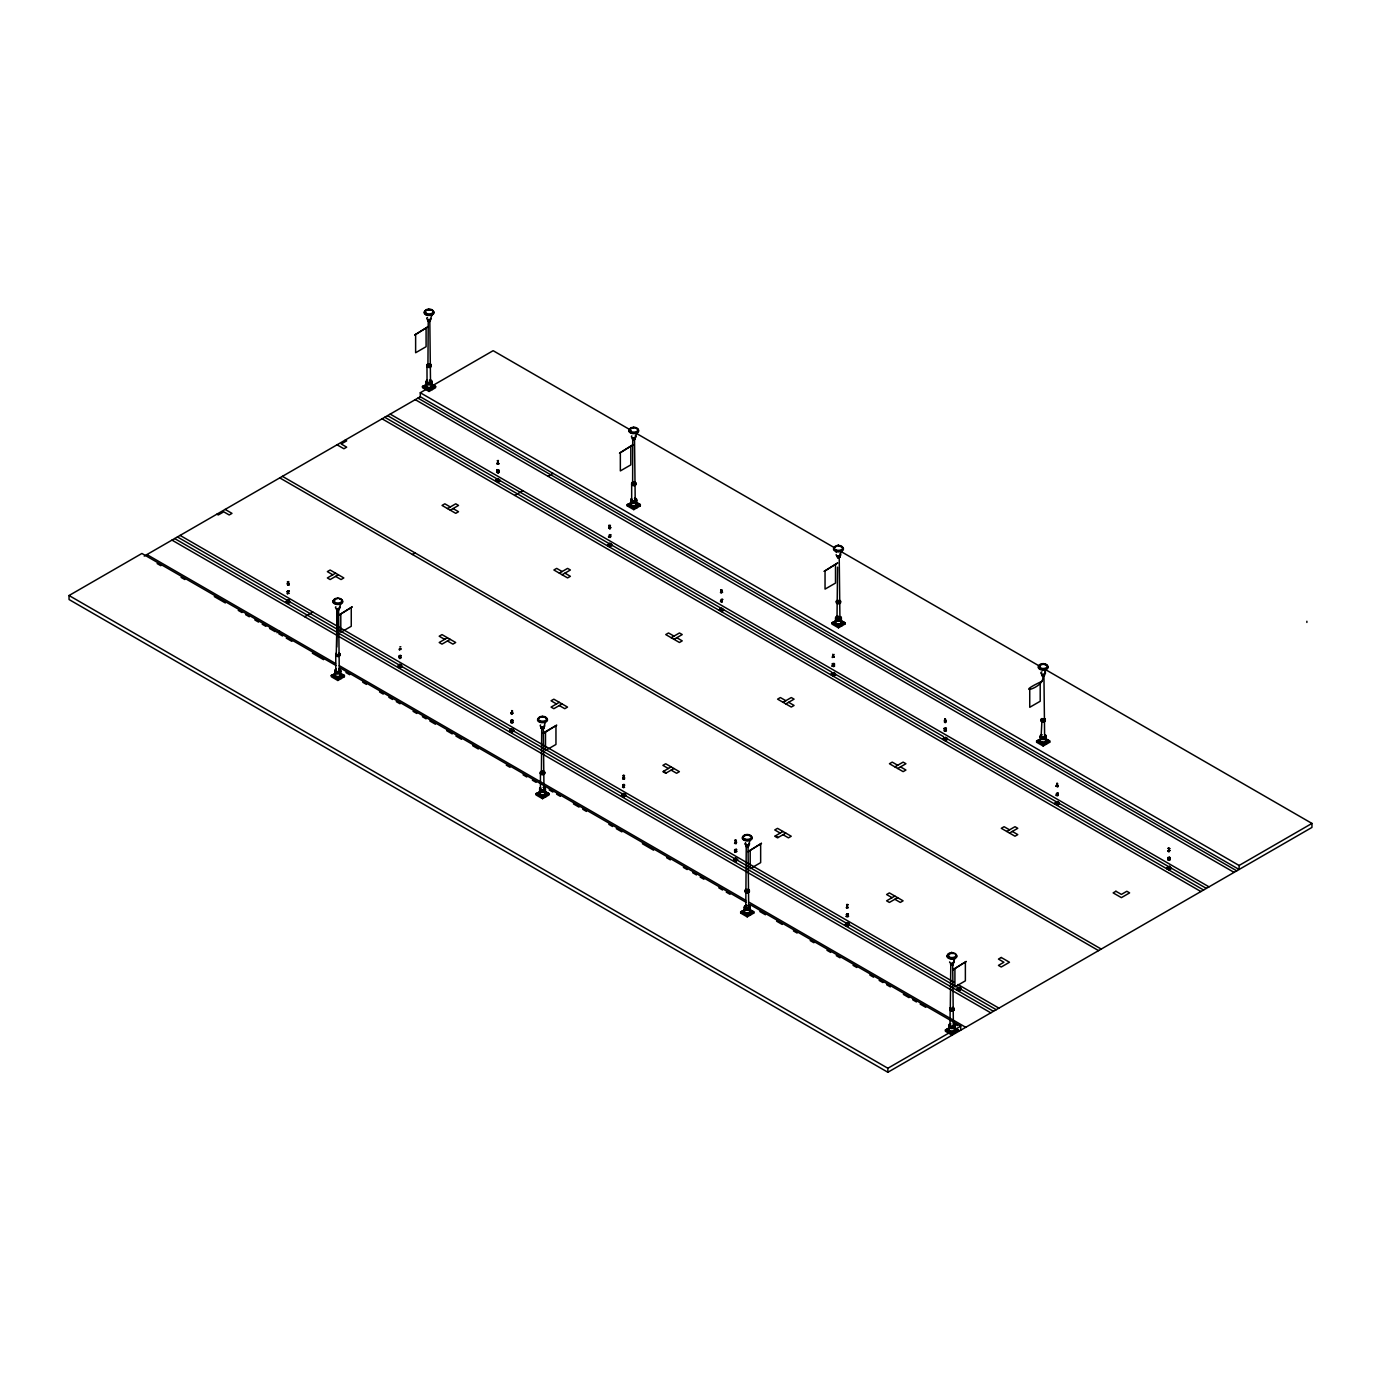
<?xml version="1.0" encoding="UTF-8"?>
<svg xmlns="http://www.w3.org/2000/svg" width="1381" height="1381" viewBox="0 0 1381 1381"><rect width="100%" height="100%" fill="white"/><g stroke="black" fill="none" stroke-linecap="round" stroke-linejoin="round"><path stroke-width="1.5" d="M1306.875 622.451L1306.875 621.26M336.74 647.068L337.033 609.366M428.818 364.083A2.106 1.208 0 0 0 427.937 364.273L428.248 319.788M541.732 727.545L541.421 772.445A2.106 1.208 0 0 1 542.301 772.255M633.534 482.28A2.106 1.208 0 0 0 632.636 482.452L632.74 437.846L632.999 438.882M746.258 845.31L745.792 905.936L744.791 907.144A2.9 1.674 0 0 0 745.188 909.216A2.9 1.674 0 0 0 748.778 909.458L749.693 908.94A2.9 1.674 0 0 0 749.279 906.868M837.577 567.159L837.024 616.91A2.9 1.674 0 0 1 838.146 616.703M1042.31 681.178C1008.786 696.611 1048.731 687.893 1042.137 674.739M339.001 653.351L338.708 654.836L336.256 654.335L337.206 609.245M952.493 1007.681C955.617 1008.682 950.594 1010.857 950.301 1008.475L950.784 964.301M340.969 603.255L338.569 609.729L339.277 671.252L341.107 678.606M432.218 314.212L429.819 320.685L430.509 382.209L432.339 389.563M545.685 721.452L543.596 727.563M636.917 432.391L634.518 438.865L635.208 500.388L637.038 507.742M750.384 839.631L747.984 846.104M841.633 550.587L839.216 557.044L839.924 618.584L841.737 625.938M955.082 957.81L952.683 964.283L953.391 1025.807L955.22 1033.161M1046.332 668.767L1043.932 675.24L1044.623 736.764L1046.453 744.117M286.782 600.666L288.008 599.578M398.867 657.477L399.869 658.599L401.215 657.632M401.319 665.418L401.181 664.52M499.024 470.455C495.934 467.641 496.901 473.493 499.024 470.248M496.659 471.853L498.213 472.751M496.418 479.621L497.35 478.568M499.024 472.009L498.213 472.958M499.128 479.794L497.971 478.534M510.469 729.807L511.712 728.736M513.18 729.997L513.042 729.082M610.868 534.827C607.157 537.105 609.85 533.273 610.799 535.086M611.041 543.803L608.486 544.321M610.972 544.373L609.815 543.096M622.503 787.135L623.573 786.376M622.33 794.386L623.245 793.333M625.023 794.558L624.885 793.661M720.192 608.21L720.33 609.107M722.643 599.665C721.78 597.8 718.983 601.771 722.712 599.406M736.764 851.352L734.916 852.232L734.692 850.938M832.139 666.108L834.556 663.985M832.035 672.789L832.173 673.686M846.208 916.293C849.28 915.448 848.02 911.926 846.38 914.826M848.555 916.449L848.245 915.517M848.728 923.716L848.59 922.819M946.037 728.15C941.1 727.701 947.625 731.24 945.847 728.046M943.896 737.368L944.017 738.265M960.572 988.295L960.434 987.398M1058.26 793.126C1054.566 795.421 1057.242 791.572 1058.191 793.385M1167.705 857.86L1170.104 857.912M1167.756 857.756L1168.775 858.689L1170.104 857.705M1167.722 859.673L1170.052 859.776M1170.104 859.465L1169.31 860.415M1170.225 867.251L1169.638 866.094M511.091 731.378L512.61 731.378M945.968 739.491L944.449 739.491M427.644 320.547L430.043 321.134M430.043 320.616L429.422 319.65M338.984 609.366L337.447 609.936M338.449 609.867C338.19 605.931 335.842 613.613 338.932 609.073M336.187 653.921L336.049 653.696A2.106 1.208 0 0 0 336.343 655.198A2.106 1.208 0 0 0 338.949 655.371L339.605 654.991A2.106 1.208 0 0 0 339.312 653.472M635.243 438.537L633.896 439.624M632.36 482.66C631.238 485.387 637.832 483.557 634.311 482.262A2.106 1.208 0 0 1 635.536 484.127L634.88 484.507A2.106 1.208 0 0 1 632.274 484.334A2.106 1.208 0 0 1 631.98 482.832L632.878 482.349M541.059 727.908L541.559 727.131L541.438 728.219M541.128 771.703L542.716 773.153L543.7 771.53M837.559 556.284L838.077 557.786M839.441 557.51L838.957 555.818M837.059 600.839C835.937 603.583 842.531 601.736 839.009 600.442M748.726 845.759L747.345 846.294M745.826 889.882C744.704 892.609 751.316 890.78 747.794 889.485M1041.913 674.36C1041.395 678.572 1046.021 673.842 1044.571 675.05L1043.794 675.896M1041.775 719.035L1043.363 720.485L1044.347 718.862M951.008 963.524L950.542 964.663L952.079 965.043M498.541 481.296L497.074 481.296M958.604 989.469L959.916 989.469M287.162 583.87L288.422 583.455M498.731 463.861L496.832 463.464L498.696 463.809M498.524 463.395L498.075 462.238L497.005 463.325M498.783 463.757L497.091 464.016M400.801 646.74L399.8 646.929M399.748 648.656L399.506 649.83M401.008 648.587L399.264 648.932M399.282 649.743L400.991 649.381L399.748 648.759M608.658 527.404L609.919 526.817L610.367 527.974M610.661 527.559L608.658 527.559M609.901 528.819L610.644 528.025L609.384 527.715M512.075 710.594L512.075 711.647L511.643 710.594M511.125 712.596L512.593 713.597M512.869 713.166L511.35 713.77M722.298 590.274L720.709 590.032L722.09 590.343M720.519 592.294L721.78 591.396L722.505 592.294M722.505 592.138L720.519 592.604L721.762 592.708M623.435 777.002L622.9 778.711L624.419 778.798M622.986 777.348L622.676 778.711M623.211 778.97C621.433 777.538 626.853 777.831 623.435 777.175M624.523 779.022L624.419 777.969M832.778 654.249L833.14 655.198L834.159 654.456M832.622 656.13C834.987 659.03 832.225 654.542 834.072 656.303M832.363 657.287L834.072 657.028L832.346 656.389M736.366 843.601L735.814 842.393L735.072 843.549M734.519 843.29L736.297 841.737M736.556 842.324L734.813 842.669M944.69 722.073L946.192 721.762L945.208 722.591M946.209 720.968L944.207 720.968M846.605 904.797L847.986 904.59M846.38 907.852L847.14 906.954M846.605 907.852L848.141 907.162L846.95 907.179M1056.327 785.271L1056.344 786.29L1058.053 785.858M1057.276 783.286L1057.276 784.339M1057.846 784.011L1056.845 783.286M1056.551 786.1L1058.053 786.738L1056.31 786.203M1169.707 848.435L1168.102 848.193L1169.707 848.59M1167.912 851.007C1172.659 849.643 1165.529 850.057 1169.638 850.869M1168.171 850.696L1169.914 850.437L1168.637 849.885M1169.621 850.644L1168.896 851.732M289.302 593.364L287.127 593.502L288.025 592.656M496.659 470.3L498.938 470.507L496.677 470.161M498.662 472.785L498.834 471.715M499.128 479.587L496.625 479.759M401.319 665.21L399.264 665.832M511.005 721.78L511.212 722.867L513.007 722.505M513.18 729.789L511.125 730.411M720.502 600.873L721.9 602.116L721.642 600.545M722.815 608.745L720.122 608.572M625.023 794.351L622.538 794.524M834.504 666.039L832.329 666.194M736.712 851.663L734.537 851.801M944.052 728.616L946.417 728.754M944.345 729.893L944.552 731.188L946.348 730.618M946.52 737.903L943.827 737.713M848.728 923.509L846.674 924.131M1056.051 794.817L1057.449 795.629M1057.915 795.663L1058.088 794.593M1058.364 802.465L1055.878 802.637M960.572 988.088L958.518 988.71M1170.225 867.044L1167.722 867.216M624.367 796.164L623.055 796.164M832.812 674.601L833.9 674.601M427.471 317.509L427.109 317.716A2.313 1.329 0 0 0 427.437 319.374A2.313 1.329 0 0 0 430.285 319.546L431.027 319.132A2.313 1.329 0 0 0 431.355 318.579M427.799 320.323L428.939 319.632M430.32 320.72L428.006 320.858M427.609 365.085L427.281 365.274A2.106 1.208 0 0 0 427.575 366.794A2.106 1.208 0 0 0 430.181 366.949L430.837 366.569A2.106 1.208 0 0 0 430.544 365.067M427.523 379.948L426.608 380.483A2.9 1.674 0 0 0 427.005 382.554A2.9 1.674 0 0 0 430.596 382.779L431.511 382.261A2.9 1.674 0 0 0 430.009 379.792M427.523 380.586L426.608 381.104A2.9 1.674 0 0 0 427.005 383.176A2.9 1.674 0 0 0 430.596 383.417L431.511 382.882A2.9 1.674 0 0 0 430.009 380.431M427.523 381.208L426.608 381.743A2.9 1.674 0 0 0 427.005 383.814A2.9 1.674 0 0 0 430.596 384.039L431.511 383.521A2.9 1.674 0 0 0 430.009 381.052M427.523 381.846L426.608 382.364A2.9 1.674 0 0 0 427.005 384.436A2.9 1.674 0 0 0 430.596 384.678L431.511 384.142A2.9 1.674 0 0 0 431.787 382.71M426.971 366.103L427.057 384.626L422.5 386.421L422.5 387.681L429.059 391.462L435.602 387.681L435.602 386.421L432.339 384.522M424.416 385.782L429.059 388.458L433.703 385.782L435.602 386.421L429.059 390.202L422.5 386.421L426.729 384.436M427.523 384.367L426.608 384.902A2.9 1.674 0 0 0 427.005 386.956A2.9 1.674 0 0 0 430.596 387.198L431.511 386.68A2.9 1.674 0 0 0 431.787 385.23M1045.227 669.44L1311.95 823.421L1311.95 827.426L887.862 1072.26L69.05 599.527L69.05 595.522L141.898 553.47L335.876 665.452M420.29 392.739L1239.102 865.473L1239.102 869.478L420.29 396.744L420.29 392.739L427.765 388.424M431.493 386.266L493.138 350.688L631.152 430.371M144.245 556.111L420.29 396.744M335.6 573.184L327.349 577.949L330.128 579.554L338.38 574.789M447.496 508.571L455.747 503.806L458.527 505.429L450.292 510.176M286.091 602.064L287.887 600.01L286.091 602.375L287.887 603.411L290.217 602.375L288.422 600.01M286.091 601.356L287.887 602.375L290.217 601.356M495.744 480.312L497.54 481.348L499.87 480.312M497.54 481.348L497.54 482.383L499.87 481.348L499.87 480.001L498.075 478.965L498.075 480.001M276.96 632.74L279.635 631.203M304.7 616.737L312.831 612.042M335.393 599.199L333.943 600.027A4.575 2.641 0 0 0 334.582 603.307A4.575 2.641 0 0 0 340.261 603.67L341.694 602.841A4.575 2.641 0 0 0 342.143 600.562M412.47 554.506L415.146 552.97M514.802 495.434L522.933 490.738M547.981 476.272L553.004 473.372M337.965 598.077L337.724 598.094M632.964 437.708C630.012 439.952 637.073 440.729 634.811 437.829M336.567 609.366L337.654 608.969M336.377 653.178L336.049 653.368A2.106 1.208 0 0 0 336.343 654.887A2.106 1.208 0 0 0 338.949 655.043L339.605 654.663A2.106 1.208 0 0 0 339.312 653.161M336.377 654.128L336.049 654.318A2.106 1.208 0 0 0 336.343 655.82A2.106 1.208 0 0 0 338.949 655.992L339.605 655.612A2.106 1.208 0 0 0 339.312 654.111M336.377 654.439L336.049 654.629A2.106 1.208 0 0 0 336.343 656.148A2.106 1.208 0 0 0 338.949 656.303L339.605 655.923A2.106 1.208 0 0 0 339.312 654.421M336.291 668.991L335.376 669.526A2.9 1.674 0 0 0 335.79 671.598A2.9 1.674 0 0 0 339.363 671.822L340.278 671.304A2.9 1.674 0 0 0 338.777 668.836M631.773 499.042L631.307 499.301A2.9 1.674 0 0 0 631.721 501.372A2.9 1.674 0 0 0 635.295 501.596L636.209 501.079A2.9 1.674 0 0 0 634.725 498.61M336.291 670.251L335.376 670.786A2.9 1.674 0 0 0 335.79 672.858A2.9 1.674 0 0 0 339.363 673.082L340.278 672.564A2.9 1.674 0 0 0 340.555 671.114M631.773 499.663L631.307 499.922A2.9 1.674 0 0 0 631.721 501.994A2.9 1.674 0 0 0 635.295 502.235L636.209 501.7A2.9 1.674 0 0 0 635.812 499.629M336.291 670.89L335.376 671.408A2.9 1.674 0 0 0 335.79 673.479A2.9 1.674 0 0 0 339.363 673.721L340.278 673.186A2.9 1.674 0 0 0 340.555 671.753M631.773 500.302L631.307 500.561A2.9 1.674 0 0 0 631.721 502.632A2.9 1.674 0 0 0 635.295 502.857L636.209 502.339A2.9 1.674 0 0 0 635.812 500.267M335.738 655.146L335.825 673.669L331.285 675.447L331.285 676.707L337.827 680.488L344.387 676.707L344.387 675.447L341.107 673.565M634.725 497.971A2.9 1.674 0 0 1 636.209 500.44L635.295 500.975A2.9 1.674 0 0 1 631.721 500.733A2.9 1.674 0 0 1 631.307 498.662L631.773 502.822L627.216 504.6L627.216 505.86L633.758 509.641L640.318 505.86L640.318 504.6L635.398 501.769M333.184 674.826L337.827 677.501L342.471 674.826L344.387 675.447L337.827 679.228L331.285 675.447L335.514 673.479M635.312 502.183L640.318 504.6L633.758 508.381L627.216 504.6L631.445 502.632M336.291 673.41L335.376 673.928A2.9 1.674 0 0 0 335.79 676A2.9 1.674 0 0 0 339.363 676.241L340.278 675.706A2.9 1.674 0 0 0 340.555 674.273M631.773 502.822L631.307 503.081A2.9 1.674 0 0 0 631.721 505.153A2.9 1.674 0 0 0 635.295 505.377L636.209 504.859A2.9 1.674 0 0 0 635.812 502.788M627.216 505.86L630.478 503.961L630.478 502.701M629.115 503.961L633.758 506.654L638.402 503.961M447.444 637.763L439.193 642.51L441.989 644.133L450.223 639.368M559.357 573.15L567.591 568.385L570.388 569.99L562.136 574.755M397.952 666.643L399.73 664.572L397.952 666.954L399.73 667.99L402.061 666.954L400.283 664.572M397.952 665.918L399.73 666.954L402.061 665.918M607.605 544.891L609.384 545.909L611.714 544.891M609.384 545.909L609.384 546.945L611.714 545.909L611.714 544.58L609.919 543.544L609.919 544.58M721.245 608.123L719.449 610.488M559.288 702.342L551.054 707.089L553.833 708.695L562.084 703.947M671.201 637.729L679.452 632.964L682.231 634.57L673.98 639.334M509.796 730.497L511.591 731.533L513.922 730.497M719.449 609.453L721.245 610.488L723.575 609.453M511.591 730.186L511.591 729.151L509.796 730.186L509.796 731.533L512.127 732.569L513.922 730.186M721.245 610.488L721.245 611.524L723.575 610.488L721.78 608.123M539.367 717.809L538.659 718.224A4.575 2.641 0 0 0 539.298 721.486A4.575 2.641 0 0 0 544.96 721.866L546.393 721.037A4.575 2.641 0 0 0 545.754 717.757A4.575 2.641 0 0 0 540.092 717.395M836.04 546.531L834.607 547.359A4.575 2.641 0 0 0 835.246 550.622A4.575 2.641 0 0 0 840.908 551.002L842.341 550.173A4.575 2.641 0 0 0 839.993 546.272M541.749 726.751L541.128 728.288L542.664 728.667M837.68 555.904L837.646 557.631M837.197 556.698L838.353 555.991M839.734 557.078L837.404 557.234M838.595 557.82L839.941 557.251L838.837 556.025M543.389 732.862L556.733 725.163L543.389 733.466M837.352 600.321L836.679 600.7A2.106 1.208 0 0 0 836.972 602.22A2.106 1.208 0 0 0 839.579 602.375L840.252 601.995A2.106 1.208 0 0 0 839.165 600.2M837.577 600.545L836.679 601.028A2.106 1.208 0 0 0 836.972 602.53A2.106 1.208 0 0 0 839.579 602.703L840.252 602.306A2.106 1.208 0 0 0 839.165 600.528M837.352 601.581L836.679 601.961A2.106 1.208 0 0 0 836.972 603.48A2.106 1.208 0 0 0 839.579 603.635L840.252 603.255A2.106 1.208 0 0 0 840.459 602.22M540.541 788.068L540.075 788.344A2.9 1.674 0 0 0 540.489 790.415A2.9 1.674 0 0 0 544.079 790.64L544.977 790.122A2.9 1.674 0 0 0 543.493 787.653M837.352 616.72L836.023 617.48A2.9 1.674 0 0 0 836.42 619.551A2.9 1.674 0 0 0 840.011 619.793L840.925 619.258A2.9 1.674 0 0 0 840.511 617.186M540.541 788.706L540.075 788.965A2.9 1.674 0 0 0 540.489 791.037A2.9 1.674 0 0 0 544.079 791.278L549.086 793.643L549.086 794.904L542.526 798.684L535.983 794.904L535.983 793.643L540.541 791.848L540.075 787.705A2.9 1.674 0 0 0 540.489 789.777A2.9 1.674 0 0 0 544.079 790.018L544.977 789.483A2.9 1.674 0 0 0 543.493 787.015M540.541 789.328L540.075 789.604A2.9 1.674 0 0 0 540.489 791.676A2.9 1.674 0 0 0 544.079 791.9L544.977 791.382A2.9 1.674 0 0 0 544.58 789.311M838.146 617.342A2.9 1.674 0 0 0 836.921 617.583L836.023 618.118A2.9 1.674 0 0 0 836.42 620.19A2.9 1.674 0 0 0 840.011 620.414L845.017 622.779L838.474 626.56L831.914 622.779L836.144 620.811L831.914 622.779L831.914 624.039L838.474 627.82L845.017 624.039L845.017 622.779L840.097 619.948M544.166 790.795L549.086 793.643L542.526 797.424L535.983 793.643L540.213 791.676M540.541 791.848L540.075 792.124A2.9 1.674 0 0 0 540.489 794.196A2.9 1.674 0 0 0 544.079 794.42L544.977 793.902A2.9 1.674 0 0 0 544.58 791.831M544.079 791.278L544.977 790.743A2.9 1.674 0 0 0 544.58 788.672M840.011 620.414L840.925 619.896A2.9 1.674 0 0 0 840.511 617.825M537.9 793.005L542.526 795.68L547.169 793.005M833.831 622.158L838.474 624.833L843.101 622.158M671.149 766.904L662.897 771.668L665.694 773.274L673.928 768.509M783.044 702.308L791.296 697.543L794.075 699.149L785.841 703.913M621.64 795.076L623.435 796.112L625.766 795.076M831.293 674.032L833.088 675.067L835.419 674.032M623.435 794.765L623.435 793.73L621.64 794.765L621.64 796.112L623.97 797.148L625.766 794.765M833.088 675.067L833.088 676.103L835.419 675.067L835.419 673.721L833.623 672.685L833.623 673.721M744.083 835.988L744.791 835.574A4.575 2.641 0 0 1 746.724 835.194M1041.947 671.856L1041.222 672.271A2.313 1.329 0 0 0 1041.55 673.928A2.313 1.329 0 0 0 1044.416 674.101L1045.141 673.686A2.313 1.329 0 0 0 1044.813 672.046M746.448 844.93C743.392 848.089 751.678 846.76 747.622 845.034M1042.379 674.601L1041.688 675.24L1043.294 676M782.992 831.483L774.758 836.247L777.538 837.853L785.772 833.088M894.905 766.869L903.139 762.122L905.936 763.728L897.685 768.492M733.501 860.38L735.296 858.309L733.501 860.691L735.831 861.727L737.609 859.345M733.501 859.655L735.296 860.691L737.609 859.655M943.154 738.611L944.932 739.646L947.262 738.611M944.932 739.646L944.932 740.682L947.262 739.646L947.262 738.3L945.467 737.264L945.467 738.3M746.12 889.364L745.464 889.744A2.106 1.208 0 0 0 745.757 891.246A2.106 1.208 0 0 0 748.364 891.418L749.02 891.038A2.106 1.208 0 0 0 747.932 889.243M1042.051 718.517L1041.395 718.897A2.106 1.208 0 0 0 1041.688 720.399A2.106 1.208 0 0 0 1044.295 720.571L1044.951 720.192A2.106 1.208 0 0 0 1044.657 718.672M746.361 889.588L745.464 890.055A2.106 1.208 0 0 0 745.757 891.574A2.106 1.208 0 0 0 748.364 891.729L749.02 891.349A2.106 1.208 0 0 0 747.932 889.554M1042.051 718.828L1041.395 719.208A2.106 1.208 0 0 0 1041.688 720.709A2.106 1.208 0 0 0 1044.295 720.882L1044.951 720.502A2.106 1.208 0 0 0 1043.863 718.707M746.12 890.313L745.464 890.693A2.106 1.208 0 0 0 745.757 892.195A2.106 1.208 0 0 0 748.364 892.368L749.02 891.988A2.106 1.208 0 0 0 749.227 890.935M1042.051 719.449L1041.395 719.829A2.106 1.208 0 0 0 1041.688 721.348A2.106 1.208 0 0 0 1044.295 721.503L1044.951 721.124A2.106 1.208 0 0 0 1044.657 719.622M746.12 890.624L745.464 891.004A2.106 1.208 0 0 0 745.757 892.506A2.106 1.208 0 0 0 748.364 892.678L749.02 892.299A2.106 1.208 0 0 0 749.227 891.246M1042.051 719.777L1041.395 720.157A2.106 1.208 0 0 0 1041.688 721.659A2.106 1.208 0 0 0 1044.295 721.831L1044.951 721.452A2.106 1.208 0 0 0 1044.657 719.933M1041.637 734.519L1040.722 735.037A2.9 1.674 0 0 0 1041.119 737.109A2.9 1.674 0 0 0 1044.709 737.333L1045.624 736.815A2.9 1.674 0 0 0 1045.21 734.744M746.12 905.746L744.791 906.523A2.9 1.674 0 0 0 745.188 908.594A2.9 1.674 0 0 0 748.778 908.819L749.693 908.301A2.9 1.674 0 0 0 749.279 906.229A2.106 1.208 0 0 1 749.02 907.421L748.364 907.818A2.106 1.208 0 0 1 745.757 907.645A2.106 1.208 0 0 1 745.464 906.143M1042.051 734.899L1041.17 735.4L1042.034 718.88M745.239 907.524L744.791 907.783A2.9 1.674 0 0 0 745.188 909.855A2.9 1.674 0 0 0 748.778 910.079L749.693 909.561A2.9 1.674 0 0 0 749.279 907.49M748.778 909.406L753.784 911.823L747.242 915.603L740.682 911.823L744.911 909.855L740.682 911.823L740.682 913.083L747.242 916.863L753.784 913.083L753.784 911.823L748.882 908.991M1040.722 736.297A2.9 1.674 0 0 0 1041.119 738.369A2.9 1.674 0 0 0 1044.709 738.611L1049.715 740.976L1043.173 744.756L1036.613 740.976L1040.86 739.008L1036.613 740.976L1036.613 742.236L1043.173 746.016L1049.715 742.236L1049.715 740.976L1044.813 738.127M745.239 910.044L744.791 910.303A2.9 1.674 0 0 0 745.188 912.375A2.9 1.674 0 0 0 748.778 912.617L749.693 912.081A2.9 1.674 0 0 0 749.279 910.01M740.682 913.083L743.962 911.201L743.962 909.941M1036.613 742.236L1039.893 740.337M1044.709 738.611L1045.624 738.075A2.9 1.674 0 0 0 1045.21 736.004M742.598 911.201L747.242 913.877L751.885 911.201M1038.529 740.337L1043.173 743.013L1047.816 740.337M894.836 896.062L886.602 900.826L889.381 902.432L897.633 897.667M1006.749 831.448L1015 826.701L1017.78 828.307L1009.528 833.054M845.345 924.942L847.14 922.888L845.345 925.253L847.14 926.288L849.47 925.253L847.675 922.888M845.345 924.234L847.14 925.253L849.47 924.234M1054.998 803.19L1056.793 804.225L1059.123 803.19M1056.793 804.225L1056.793 805.261L1059.123 804.225L1059.123 802.879L1057.328 801.843L1057.328 802.879M951.146 963.921L951.129 964.853M950.68 963.921L953.356 964.093M1166.841 868.494L1168.637 867.458M957.206 988.796L958.984 989.832L961.314 988.796M1166.841 867.769L1168.637 868.804L1170.967 867.769M958.984 988.485L958.984 987.45L957.206 988.485L957.206 989.832L959.519 990.868L961.314 988.485M1168.637 868.804L1168.637 869.823L1170.967 868.804L1169.172 866.422L1170.967 868.494M950.818 1007.543L950.163 1007.94A2.106 1.208 0 0 0 950.456 1009.442A2.106 1.208 0 0 0 953.063 1009.615L953.719 1009.218A2.106 1.208 0 0 0 952.631 1007.44M950.818 1008.493L950.163 1008.872A2.106 1.208 0 0 0 950.456 1010.374A2.106 1.208 0 0 0 953.063 1010.547L953.719 1010.167A2.106 1.208 0 0 0 952.631 1008.372M950.818 1008.803L950.163 1009.2A2.106 1.208 0 0 0 950.456 1010.702A2.106 1.208 0 0 0 953.063 1010.875L953.719 1010.478A2.106 1.208 0 0 0 953.425 1008.976M950.404 1023.545L949.489 1024.081A2.9 1.674 0 0 0 949.904 1026.152A2.9 1.674 0 0 0 953.477 1026.376L954.392 1025.859A2.9 1.674 0 0 0 953.995 1023.787M950.818 1023.942L949.489 1024.702A2.9 1.674 0 0 0 949.904 1026.774A2.9 1.674 0 0 0 953.477 1027.015L958.5 1030.002L958.5 1031.262M950.404 1024.806L949.489 1025.341A2.9 1.674 0 0 0 949.904 1027.412A2.9 1.674 0 0 0 953.477 1027.637L958.5 1030.002L951.941 1033.799L945.398 1030.002L945.398 1031.262L951.941 1035.06L951.941 1032.056L956.584 1029.38M948.661 1028.12L945.398 1030.002L949.627 1028.034L948.661 1029.38M953.477 1027.015L954.392 1026.48A2.9 1.674 0 0 0 953.995 1024.409M953.477 1027.637L954.392 1027.119A2.9 1.674 0 0 0 953.995 1025.047M69.05 595.522L887.862 1068.255L949.507 1032.677M955.1 1029.449L960.71 1026.204L960.71 1030.209M1239.102 865.473L1311.95 823.421M496.953 471.801L498.834 471.922M610.523 537.157L608.451 536.743M610.057 537.537L610.678 536.294M722.367 601.736L720.485 601.615M512.714 722.781L510.642 722.349M832.501 665.521L834.003 665.435M624.575 787.343C620.121 788.775 627.578 782.026 622.676 785.668M946.071 730.894L944.172 730.756M848.262 916.501L846.38 916.587L847.278 915.534M497.229 460.667L498.386 460.667M498.023 461.461L498.386 460.529M287.576 581.712L288.733 581.712M288.733 582.23L287.369 582.022L288.37 581.591M287.645 584.629L287.421 583.438L288.888 583.438M287.645 584.819L288.871 585.061M608.917 527.145L610.661 527.404M511.125 712.751L512.575 712.769M511.367 713.407L512.593 712.596M623.124 775.432L624.505 775.501L623.124 775.967M623.919 776.087L623.504 775.311M623.97 778.314L623.435 778.176M944.984 718.707L944.621 719.639L945.415 718.845M945.795 719.501L944.621 719.501M944.466 720.865L946.209 721.141M734.968 840.011L736.349 840.218L734.968 840.528M734.83 841.909L736.556 842.168M1056.534 786.462L1057.915 786.307M847.14 906.16L847.14 907.472M848.124 907.938L846.432 907.369M1169.483 848.642L1168.102 848.435M428.887 319.391C424.588 320.685 432.184 323.05 430.112 319.65M429.854 321.514L428.559 321.6M428.87 364.032L427.281 364.653A2.106 1.208 0 0 0 427.575 366.155A2.106 1.208 0 0 0 430.181 366.328L430.837 365.948A2.106 1.208 0 0 0 430.544 364.446M634.552 439.175L632.964 438.502M338.621 610.022L336.774 609.901M838.595 557.285L839.268 557.613M839.251 557.872L837.974 557.959M542.353 771.254L540.748 771.875A2.106 1.208 0 0 0 541.041 773.377A2.106 1.208 0 0 0 543.648 773.55L544.321 773.17A2.106 1.208 0 0 0 543.234 771.375M1043.967 675.533L1042.12 675.413M748.036 846.398L746.189 846.277M288.612 601.339L287.421 601.253M399.851 664.157L398.626 665.038L399.851 665.746M833.192 674.066L834.676 673.324L834.089 672.374M511.988 719.829L510.832 721.106M513.059 720.433L510.728 720.347L511.988 721.193M511.453 721.814L513.059 722.401M512.316 730.48L510.677 729.945M944.811 729.928L946.417 730.514M623.849 784.391C620 785.685 627.009 786.082 623.849 784.598M624.177 795.059L622.969 794.973M735.4 857.894L734.381 859.31M736.021 859.638L734.813 859.552M847.813 916.673L846.38 916.38M847.261 922.456L846.225 923.872M959.105 987.035L958.086 988.451M498.023 460.546L497.592 461.461M609.867 525.885L608.866 525.315M609.919 528.854L608.676 528.025M289.147 584.905L287.904 584.077L287.662 585.251M287.887 584.439L289.164 583.714M721.711 590.464L720.709 590.136M721.78 592.553L720.778 592.397M834.193 663.571C829.601 662.966 835.298 666.384 834.003 663.467M511.643 710.732L512.662 711.077M511.557 721.175L512.696 720.036M945.467 722.47L944.483 722.332M1056.793 785.306L1058.053 786.031M735.831 843.618L734.847 843.359M1169.172 851.628L1168.188 851.473M1169.742 857.308C1165.15 856.686 1170.846 860.104 1169.552 857.187M633.896 439.106L632.36 438.726M338.328 608.486L336.343 609.194L337.965 610.488M1043.035 674.67L1044.26 675.119M1043.294 675.482L1042.016 674.739M542.146 728.115L543.631 727.252M542.698 728.339L541.473 728.08M542.043 728.823L543.803 728.46L543.354 727.01M952.113 964.715L950.888 964.456M951.457 965.181L953.201 964.836L953.045 963.627M497.678 472.785L496.608 472.164M609.798 535.966L610.678 536.501M609.522 537.364L608.624 537.036M833.226 664.969L832.173 663.985L834.556 664.192M833.485 665.124L834.556 665.935M833.192 673.859L831.966 673.151M288.025 592.276L287.127 591.741M944.069 728.46L945.07 729.323M399.869 656.855L398.971 656.32M1057.19 794.265L1058.088 794.8M1056.914 795.663L1056.033 795.335M1057.207 801.412L1058.433 802.326M511.988 720.036L512.714 721.227L510.832 720.899M511.988 721.78L512.886 722.108M1169.034 858.844L1169.931 859.379M1168.775 860.242L1167.705 859.621M623.573 785.996L622.676 785.461M623.573 787.55L622.676 787.222M847.278 915.154L846.38 914.619M847.261 924.044L846.018 923.337M959.105 988.623L957.879 987.916M944.552 729.22L946.348 728.46M287.507 593.934C287.749 592.812 290.269 589.048 287.127 591.948M401.042 657.321C397.107 661.136 403.166 652.453 398.971 656.527M736.384 849.194C731.585 849.902 740.579 850.005 734.537 850.04M848.21 904.797L846.829 904.434L847.192 905.384M838.957 556.336L839.613 557.234M338.172 608.71L339.243 609.539M746.862 846.829L745.826 845.949M952.441 963.04L952.735 964.577L950.784 963.783M952.441 963.558L953.097 964.456M636.745 433.599L834.469 547.739M841.927 552.055L1039.634 666.194M427.92 364.325C425.555 365.637 432.149 366.932 430.233 364.308M632.619 482.504L632.308 483.592M837.024 616.91L836.472 617.842M637.038 503.961L640.318 505.86M840.097 621.208L845.017 624.039M1046.453 740.337L1049.715 742.236M417.942 398.108L1236.737 870.841M415.267 399.644L1234.062 872.378M390.202 414.11L1209.014 886.844M387.543 415.646L496.297 478.447M499.974 480.571L719.743 607.45M723.471 609.608L831.604 672.029M835.332 674.187L943.465 736.608M947.193 738.766L1206.338 888.38M384.747 417.252L1203.576 890.003M382.071 418.806L1200.9 891.539M345.285 440.038L346.683 440.85L341.228 443.991L346.683 447.151L343.904 448.756L337.05 444.803M450.292 506.965L444.82 503.806L442.041 505.429L455.747 513.335L458.527 511.73L453.072 508.571M562.136 571.544L556.681 568.385L553.885 569.99L567.591 577.914L570.388 576.309L564.915 573.15M673.98 636.123L668.525 632.964L665.746 634.57L679.452 642.493L682.231 640.87L676.776 637.729M785.841 700.702L780.369 697.543L777.589 699.149L791.296 707.055L794.075 705.449L788.62 702.308M897.685 765.264L892.23 762.122L889.433 763.728L903.139 771.634L905.936 770.028L900.464 766.869M1009.528 829.843L1004.073 826.701L1001.294 828.307L1015 836.213L1017.78 834.607L1012.325 831.448M282.432 476.341L1101.244 949.075M279.756 477.878L1098.568 950.611M225.138 509.416L231.991 513.369L229.211 514.975L223.739 511.816L218.284 514.975L216.886 514.164M332.804 574.789L327.349 571.63L330.128 570.025L343.834 577.949L341.055 579.554L335.6 576.395M444.665 639.368L439.193 636.209L441.989 634.604L455.695 642.51L452.899 644.133L447.444 640.974M556.508 703.947L551.054 700.788L553.833 699.183L567.539 707.089L564.76 708.695L559.288 705.553M668.352 768.509L662.897 765.367L665.694 763.762L679.383 771.668L676.604 773.274L671.149 770.132M780.213 833.088L774.758 829.946L777.538 828.341L791.244 836.247L788.447 837.853L782.992 834.694M892.057 897.667L886.602 894.525L889.381 892.903L903.088 900.826L900.308 902.432L894.853 899.273M663.571 771.271L666.367 772.894M775.432 835.85L778.211 837.456M748.036 846.657L748.692 907.61L750.522 914.982M543.337 728.46L543.976 789.431L545.806 796.785M289.181 591.206C284.969 589.946 289.285 593.761 288.992 590.895M401.042 655.785C396.796 654.542 401.077 658.34 400.835 655.457M736.591 849.505L734.537 850.247M848.435 914.084C844.205 912.841 848.469 916.656 848.245 913.773M180.1 535.414L954.185 982.323M957.913 984.463L998.929 1008.147M177.424 536.95L996.253 1009.701M286.972 600.787L288.612 601.132L289.337 599.941M174.645 538.555L993.457 1011.306M171.969 540.109L990.798 1012.843M146.921 554.575L335.566 663.484M339.294 665.642L745.74 900.291M749.469 902.449L965.733 1027.309M339.605 667.61L746.206 902.363M749.952 904.52L960.71 1026.204M157.141 563.569L160.835 565.692M181.118 577.396L184.795 579.519M214.297 596.557L225.345 602.945M238.257 610.385L241.951 612.525M245.628 614.649L249.322 616.772M254.846 619.965L258.54 622.089M262.217 624.229L265.912 626.353M269.588 628.476L275.13 631.669M278.824 633.81L282.553 635.968M286.281 638.126L291.874 641.354M312.382 653.196L323.586 659.652M345.958 672.564L349.686 674.722M362.737 682.249L366.466 684.406M379.516 691.933L383.245 694.091M388.838 697.319L392.567 699.476M396.295 701.634L400.024 703.775M413.074 711.319L416.803 713.476M422.396 716.704L426.125 718.845M429.854 721.003L435.447 724.231M446.633 730.687L452.226 733.915M455.954 736.073L461.547 739.301M472.734 745.757L478.327 748.985M506.292 765.143L510.021 767.284M523.071 774.827L526.8 776.985M532.393 780.213L536.121 782.354M549.172 789.897L552.901 792.038M556.629 794.196L560.358 796.354M573.408 803.88L579.002 807.108M582.73 809.266L586.459 811.424M608.831 824.336L612.56 826.494M616.289 828.652L621.882 831.88M642.389 843.722L653.576 850.178M666.626 857.705L670.355 859.862M683.405 867.389L687.134 869.547M692.727 872.775L696.456 874.933M700.184 877.09L703.913 879.231M718.828 887.845L722.556 890.003M726.285 892.143L730.014 894.301M759.843 911.529L765.437 914.757M776.623 921.213L782.216 924.441M793.402 930.898L797.13 933.055M810.181 940.582L813.91 942.74M826.96 950.283L830.689 952.424M836.282 955.652L840.011 957.81M853.061 965.354L856.79 967.494M869.84 975.038L873.569 977.196M879.162 980.424L882.891 982.564M886.619 984.722L890.348 986.88M903.398 994.406L908.991 997.634M912.72 999.792L916.449 1001.95M920.178 1004.091L925.771 1007.319M953.736 1023.476L957.465 1025.617M335.825 669.267L335.376 670.148A2.9 1.674 0 0 0 335.79 672.219A2.9 1.674 0 0 0 339.363 672.461L340.278 671.926A2.9 1.674 0 0 0 338.777 669.457M341.107 674.826L344.387 676.707M748.882 910.252L753.784 913.083M947.297 1029.38L951.941 1032.056M543.596 726.872L544.01 728.098M1058.053 785.72L1056.068 786.013M834.072 656.924L832.38 657.494M608.866 525.557L610.454 525.315M512.575 713.39L511.591 714.357L510.884 713.028M834.383 665.435L833.761 666.678L832.139 665.901M736.746 858.24L736.021 859.431L734.174 858.758M745.636 842.928L746.482 845.241M835.868 551.054L836.316 552.486M1040.031 665.124L1040.066 666.453M948.782 954.167L948.816 955.497M425.952 311.882L425.193 310.984A4.575 2.641 0 0 0 425.831 314.264A4.575 2.641 0 0 0 431.493 314.626L432.944 313.798A4.575 2.641 0 0 0 432.305 310.518M334.668 599.613L334.703 600.942M1169.172 868.804L1169.172 869.823M1166.841 867.458L1166.841 868.804M1057.328 804.225L1057.328 805.261M1054.998 802.879L1054.998 804.225M1043.173 743.013L1043.173 746.016M1040.204 683.008L1040.204 701.255L1029.743 707.296L1029.743 689.033M965.371 962.574L965.371 980.838L954.91 986.88L954.91 968.616M959.519 989.832L959.519 990.868M958.984 989.832L958.984 990.868M949.955 1025.703L950.163 1008.251A2.106 1.208 0 0 0 950.456 1009.753A2.106 1.208 0 0 0 953.063 1009.925L953.719 1009.546A2.106 1.208 0 0 0 952.631 1007.75M945.467 739.646L945.467 740.682M943.154 738.3L943.154 739.646M887.862 1068.255L887.862 1072.26M847.675 925.253L847.675 926.288M847.14 925.253L847.14 926.288M838.474 624.833L838.474 627.82M835.505 564.812L835.505 583.075L825.044 589.117L825.044 570.854M835.194 620.898L835.194 622.158M833.623 675.067L833.623 676.103M831.293 673.721L831.293 675.067M760.655 844.395L760.655 862.642L750.194 868.684L750.194 850.437M747.242 913.877L747.242 916.863M735.831 860.691L735.831 861.727M735.296 860.691L735.296 861.727M721.78 610.488L721.78 611.524M633.758 506.654L633.758 509.641M631.669 484.299L631.669 499.421A2.106 1.208 0 0 0 632.636 500.578A2.106 1.208 0 0 0 634.88 500.578L635.536 500.198A2.106 1.208 0 0 0 634.449 498.403M630.806 446.633L630.806 464.879L620.345 470.921L620.345 452.675M623.97 796.112L623.97 797.148M623.435 796.112L623.435 797.148M609.919 545.909L609.919 546.945M607.605 544.58L607.605 545.909M555.956 726.216L555.956 744.463L545.495 750.504L545.495 732.258M542.526 795.68L542.526 798.684M540.437 773.325L540.437 788.465M539.263 791.745L539.263 793.005M512.127 731.533L512.127 732.569M511.591 731.533L511.591 732.569M498.075 481.348L498.075 482.383M495.744 480.001L495.744 481.348M429.059 388.458L429.059 391.462M426.09 328.436L426.09 346.7L415.629 352.742L415.629 334.478M425.78 384.522L425.78 385.782M400.283 666.954L400.283 667.99M399.73 666.954L399.73 667.99M351.257 608.02L351.257 626.284L340.796 632.325L340.796 614.062M337.827 677.501L337.827 680.488M334.547 673.565L334.547 674.826M288.422 602.375L288.422 603.411M287.887 602.375L287.887 603.411M543.234 787.446A2.106 1.208 0 0 1 544.321 789.241L543.648 789.621A2.106 1.208 0 0 1 541.041 789.449A2.106 1.208 0 0 1 540.748 787.947M543.234 772.324A2.106 1.208 0 0 1 544.321 774.12L543.648 774.499A2.106 1.208 0 0 1 541.041 774.327A2.106 1.208 0 0 1 540.748 772.825M543.234 772.014A2.106 1.208 0 0 1 544.321 773.792L543.648 774.189A2.106 1.208 0 0 1 541.041 774.016A2.106 1.208 0 0 1 540.748 772.514L541.421 772.117A2.106 1.208 0 0 1 542.301 771.944M541.421 771.496A2.106 1.208 0 0 1 542.301 771.323M543.234 771.064A2.106 1.208 0 0 1 544.321 772.859L543.648 773.239A2.106 1.208 0 0 1 541.041 773.067A2.106 1.208 0 0 1 540.748 771.565L541.421 771.185A2.106 1.208 0 0 1 542.301 770.995M544.822 725.819A2.313 1.329 0 0 1 544.477 726.371L543.751 726.786A2.313 1.329 0 0 1 540.886 726.596A2.313 1.329 0 0 1 540.575 724.956M748.882 835.263A5.006 2.883 0 0 1 751.022 839.872A5.006 2.883 0 0 1 742.805 839.337A5.006 2.883 0 0 1 746.672 835.125M745.705 906.005A2.9 1.674 0 0 1 746.914 905.746M749.279 905.608A2.9 1.674 0 0 1 749.693 907.662L748.778 908.197A2.9 1.674 0 0 1 745.188 907.956A2.9 1.674 0 0 1 744.791 905.884L745.705 905.366A2.9 1.674 0 0 1 746.914 905.125M745.705 906.627A2.9 1.674 0 0 1 746.914 906.385M748.744 835.315A4.575 2.641 0 0 1 751.109 839.216L749.659 840.045A4.575 2.641 0 0 1 743.996 839.683A4.575 2.641 0 0 1 743.358 836.403M749.4 843.411A2.313 1.329 0 0 1 749.175 844.551L748.45 844.982A2.313 1.329 0 0 1 745.602 844.792A2.313 1.329 0 0 1 745.274 843.135M339.467 598.888A5.006 2.883 0 0 1 341.608 603.497A5.006 2.883 0 0 1 333.391 602.962A5.006 2.883 0 0 1 337.257 598.75M338.777 670.096A2.9 1.674 0 0 1 339.881 670.493M339.312 669.561A2.106 1.208 0 0 1 339.605 671.062L338.949 671.442A2.106 1.208 0 0 1 336.343 671.27A2.106 1.208 0 0 1 336.049 669.768M339.329 598.94A4.575 2.641 0 0 1 341.055 599.578M340.002 607.036A2.313 1.329 0 0 1 339.778 608.192L339.053 608.607A2.313 1.329 0 0 1 336.187 608.417A2.313 1.329 0 0 1 335.859 606.76M955.462 954.133A5.006 2.883 0 0 1 953.926 958.828A5.006 2.883 0 0 1 946.934 956.291A5.006 2.883 0 0 1 953.581 953.46A4.575 2.641 0 0 0 949.507 953.753L948.057 954.599A4.575 2.641 0 0 0 948.695 957.862A4.575 2.641 0 0 0 954.375 958.224L955.807 957.396A4.575 2.641 0 0 0 955.169 954.133M953.995 1028.189A2.9 1.674 0 0 1 954.392 1030.261L953.477 1030.796A2.9 1.674 0 0 1 949.904 1030.554A2.9 1.674 0 0 1 949.489 1028.482M953.995 1025.669A2.9 1.674 0 0 1 954.392 1027.74L953.477 1028.275A2.9 1.674 0 0 1 949.904 1028.034A2.9 1.674 0 0 1 949.489 1025.962M953.425 1024.115A2.106 1.208 0 0 1 953.719 1025.617L953.063 1025.997A2.106 1.208 0 0 1 950.456 1025.824A2.106 1.208 0 0 1 950.163 1024.322M953.563 961.09A2.313 1.329 0 0 1 953.891 962.747L953.166 963.161A2.313 1.329 0 0 1 950.715 963.161A2.313 1.329 0 0 1 949.645 961.884M1045.21 735.383A2.9 1.674 0 0 1 1045.624 737.454L1044.709 737.972A2.9 1.674 0 0 1 1041.119 737.73A2.9 1.674 0 0 1 1040.722 735.676M1045.21 739.163A2.9 1.674 0 0 1 1045.624 741.234L1044.709 741.752A2.9 1.674 0 0 1 1041.119 741.528A2.9 1.674 0 0 1 1040.722 739.456M1045.21 736.643A2.9 1.674 0 0 1 1045.624 738.714L1044.709 739.232A2.9 1.674 0 0 1 1041.119 739.008A2.9 1.674 0 0 1 1040.722 736.936M1044.657 735.072A2.106 1.208 0 0 1 1044.951 736.574L1044.295 736.953A2.106 1.208 0 0 1 1041.688 736.781A2.106 1.208 0 0 1 1041.395 735.279M635.415 428.024A5.006 2.883 0 0 1 637.556 432.633A5.006 2.883 0 0 1 629.356 432.098A5.006 2.883 0 0 1 633.206 427.886A4.575 2.641 0 0 0 631.341 428.334L629.891 429.163A4.575 2.641 0 0 0 630.53 432.443A4.575 2.641 0 0 0 636.209 432.805L637.642 431.977A4.575 2.641 0 0 0 635.277 428.075M634.449 483.281A2.106 1.208 0 0 1 635.536 485.076L634.88 485.456A2.106 1.208 0 0 1 632.274 485.283A2.106 1.208 0 0 1 631.98 483.782L632.636 483.402A2.106 1.208 0 0 1 633.534 483.229M634.449 482.97A2.106 1.208 0 0 1 635.536 484.766L634.88 485.145A2.106 1.208 0 0 1 632.274 484.973A2.106 1.208 0 0 1 631.98 483.471L632.636 483.091A2.106 1.208 0 0 1 633.534 482.901M634.449 482.021A2.106 1.208 0 0 1 635.536 483.816L634.88 484.196A2.106 1.208 0 0 1 632.274 484.023A2.106 1.208 0 0 1 631.98 482.521L632.636 482.142A2.106 1.208 0 0 1 633.534 481.969M635.398 435.671A2.313 1.329 0 0 1 635.726 437.311L635.001 437.742A2.313 1.329 0 0 1 632.135 437.553A2.313 1.329 0 0 1 631.825 435.895M837.922 546.065A5.006 2.883 0 0 1 843.308 549.69A5.006 2.883 0 0 1 835.505 551.261A5.006 2.883 0 0 1 835.816 546.496M840.511 616.565A2.9 1.674 0 0 1 840.925 618.636L840.011 619.154A2.9 1.674 0 0 1 836.42 618.93A2.9 1.674 0 0 1 836.023 616.858L836.921 616.323A2.9 1.674 0 0 1 838.146 616.081M840.511 620.967A2.9 1.674 0 0 1 840.925 623.038L840.011 623.573A2.9 1.674 0 0 1 836.42 623.332A2.9 1.674 0 0 1 836.023 621.26M840.511 618.446A2.9 1.674 0 0 1 840.925 620.518L840.011 621.053A2.9 1.674 0 0 1 836.42 620.811A2.9 1.674 0 0 1 836.023 618.74M840.459 617.342A2.106 1.208 0 0 1 840.252 618.395L839.579 618.774A2.106 1.208 0 0 1 836.972 618.602A2.106 1.208 0 0 1 836.679 617.1M839.165 601.46A2.106 1.208 0 0 1 839.959 601.753M840.114 553.85A2.313 1.329 0 0 1 840.425 555.507L839.7 555.922A2.313 1.329 0 0 1 837.249 555.922A2.313 1.329 0 0 1 836.178 554.644M430.544 380.517A2.106 1.208 0 0 1 430.837 382.019L430.181 382.399A2.106 1.208 0 0 1 427.575 382.226A2.106 1.208 0 0 1 427.281 380.724M430.544 365.378A2.106 1.208 0 0 1 430.837 366.897L430.181 367.277A2.106 1.208 0 0 1 427.575 367.104A2.106 1.208 0 0 1 427.281 365.602M430.544 364.118A2.106 1.208 0 0 1 430.837 365.62L430.181 366.017A2.106 1.208 0 0 1 427.575 365.844A2.106 1.208 0 0 1 427.281 364.342L427.937 363.945A2.106 1.208 0 0 1 428.818 363.773M426.625 310.155A4.575 2.641 0 0 1 430.579 309.896M399.282 666.695L400.766 666.799L399.282 666.695M720.778 610.229L722.263 610.333L720.778 610.229M846.674 924.994L848.176 925.097L846.674 924.994M1168.171 868.528L1169.672 868.649L1168.24 868.425M428.662 309.275L428.818 309.189M633.378 427.454L634.242 427.627L633.378 427.454M542.129 716.515L542.992 716.687L542.129 716.515M838.232 545.184L838.716 546.013L838.232 545.184M746.828 834.694L747.691 834.866L746.828 834.694M1042.793 663.829L1042.931 663.743M951.699 952.407L952.338 953.166L951.699 952.407M428.196 326.624L414.852 334.927L428.196 326.624M352.034 606.967L338.69 615.27L352.034 606.967M632.895 444.82L619.568 453.123L632.895 444.82M837.611 562.999L824.267 571.302L837.611 562.999M1040.739 664.71L1039.306 665.538A4.575 2.641 0 0 0 1039.945 668.818A4.575 2.641 0 0 0 1045.607 669.181L1047.057 668.352A4.575 2.641 0 0 0 1046.418 665.072A4.575 2.641 0 0 0 1040.739 664.71M761.432 843.342L748.105 851.645L761.432 843.342M966.148 961.521L952.804 969.825L966.148 961.521M1001.242 957.482L998.446 959.087L1003.918 962.246L998.446 965.388L1001.242 967.011L1009.476 962.246L1001.242 957.482M1115.917 891.263L1113.138 892.886L1121.389 897.633L1129.623 892.886L1126.844 891.263L1121.389 894.422L1115.917 891.263M539.557 722.125A5.006 2.883 0 0 0 547.497 720.122A5.006 2.883 0 0 0 540.523 717.153A5.006 2.883 0 0 0 539.557 722.125M540.006 720.727A4.247 2.451 0 0 0 546.755 719.035A4.247 2.451 0 0 0 540.817 716.515A4.247 2.451 0 0 0 540.006 720.727M744.704 838.923A4.247 2.451 0 0 0 751.454 837.214A4.247 2.451 0 0 0 745.533 834.694A4.247 2.451 0 0 0 744.704 838.923M335.29 602.548A4.247 2.451 0 0 0 342.039 600.839A4.247 2.451 0 0 0 336.118 598.318A4.247 2.451 0 0 0 335.29 602.548M949.403 957.102A4.247 2.451 0 0 0 956.153 955.393A4.247 2.451 0 0 0 950.232 952.873A4.247 2.451 0 0 0 949.403 957.102M1040.204 669.457A5.006 2.883 0 0 0 1048.144 667.455A5.006 2.883 0 0 0 1041.188 664.485A5.006 2.883 0 0 0 1040.204 669.457M1040.653 668.041A4.247 2.451 0 0 0 1047.402 666.35A4.247 2.451 0 0 0 1041.481 663.829A4.247 2.451 0 0 0 1040.653 668.041M631.255 431.683A4.247 2.451 0 0 0 637.987 429.974A4.247 2.451 0 0 0 632.066 427.454A4.247 2.451 0 0 0 631.255 431.683M835.954 549.862A4.247 2.451 0 0 0 842.703 548.171A4.247 2.451 0 0 0 836.782 545.633A4.247 2.451 0 0 0 835.954 549.862M426.09 314.885A5.006 2.883 0 0 0 434.031 312.9A5.006 2.883 0 0 0 427.074 309.931A5.006 2.883 0 0 0 426.09 314.885M426.539 313.487A4.247 2.451 0 0 0 433.289 311.795A4.247 2.451 0 0 0 427.368 309.275A4.247 2.451 0 0 0 426.539 313.487"/></g></svg>
